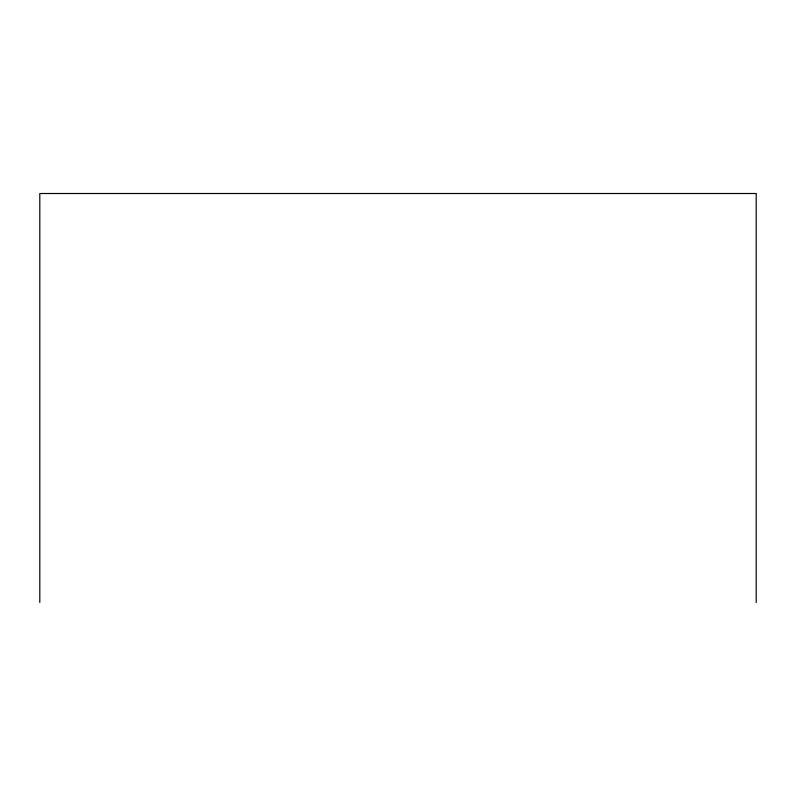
<?xml version="1.0" encoding="UTF-8"?>
<svg xmlns="http://www.w3.org/2000/svg" width="796" height="796" viewBox="0 0 796 796"><rect width="100%" height="100%" fill="white"/><g stroke="black" fill="none" stroke-linecap="round" stroke-linejoin="round"><path stroke-width="1.19" d="M756.2 602.492L756.2 193.508L39.8 193.508L39.8 602.492"/></g></svg>
